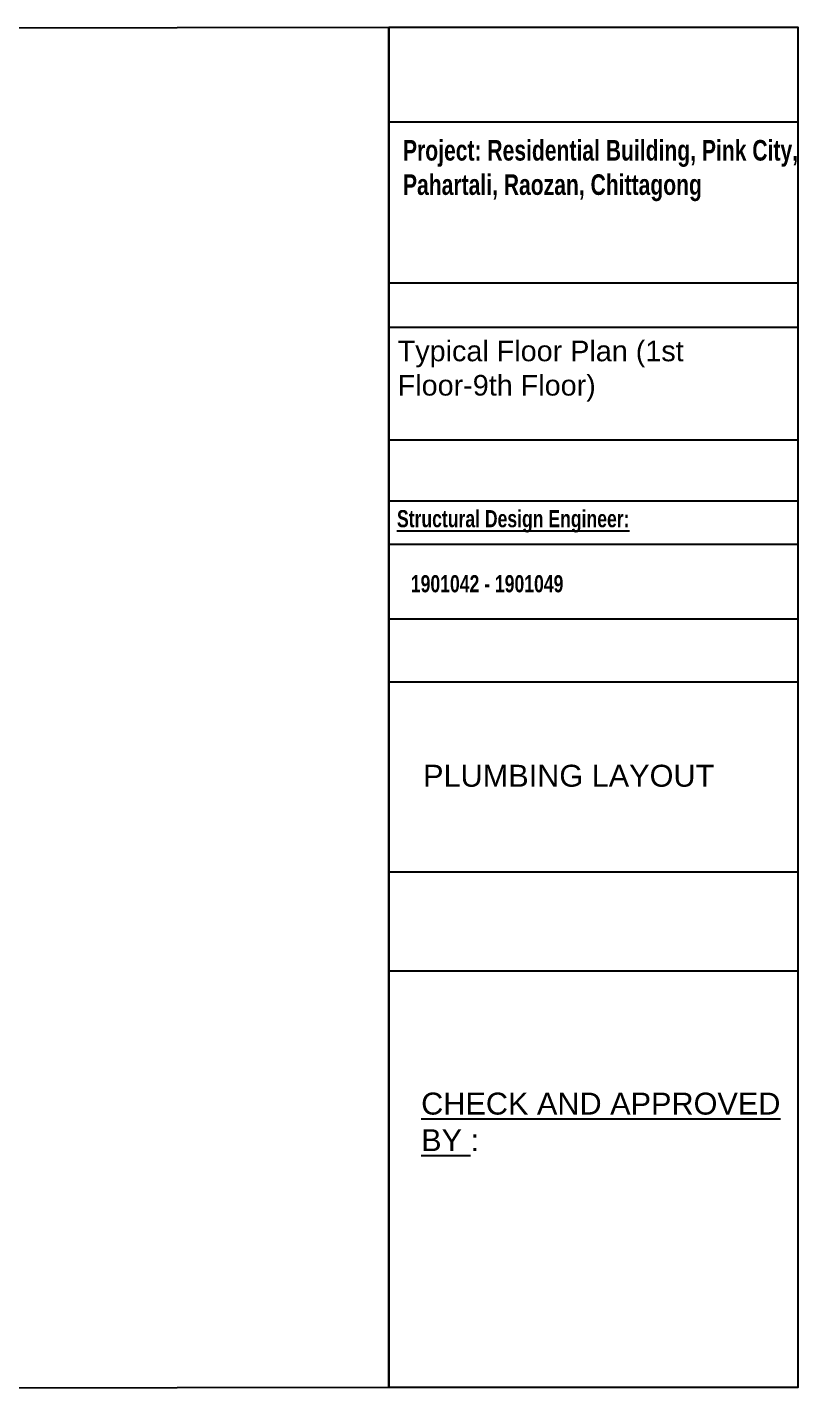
# Model space of a CAD drawing. Header units: inches. Extents: x 2674 to 28325, y -8016 to 21827.
# Drawn here: x 23793 to 25479, y 18537 to 21517 of the extents above; entities that cross this region are included whole.
import ezdxf

# ---------------------------------------------------------------- set-up
doc = ezdxf.new("R2010")
doc.units = ezdxf.units.IN
doc.header["$MEASUREMENT"] = 0
doc.styles.get("Standard").update_dxf_attribs({"font": 'arial.ttf', "height": 12})

msp = doc.modelspace()

# ---------------------------------------------------------------- linework, layer by layer
for p, q in [((24583.96, 21309.48), (25478.83, 21309.48)), ((24583.96, 20957.99), (25478.83, 20957.99)), ((24583.96, 20860.91), (25478.83, 20860.91)), ((24583.96, 20614.56), (25478.83, 20614.56)), ((24583.96, 20481.01), (25478.83, 20481.01)), ((24583.96, 20385.93), (25478.83, 20385.93)), ((24583.96, 20222.75), (25478.83, 20222.75)), ((24583.96, 20085.11), (25478.83, 20085.11)), ((24583.96, 19669.19), (25478.83, 19669.19)), ((24583.96, 19453.01), (25478.83, 19453.01))]:
    msp.add_line(p, q)
for points in [[(24583.96, 18541.86), (21343.48, 18536.64), (21340.57, 21511.48), (24583.96, 21516.66)], [(24583.96, 21516.66), (25478.83, 21516.66), (25478.83, 18541.86), (24583.96, 18541.86)]]:
    msp.add_lwpolyline(points, close=True)

# ---------------------------------------------------------------- texts
at = {"attachment_point": 1}
for s, insert, char_height, width in [('{\\fSwis721 LtCn BT|b1|i0|c0|p34;Project: Residential Building, Pink City, Pahartali, Raozan, Chittagong}', (24615.04, 21270.05), 45.03114, 1000.1158), ('Typical Floor Plan (1st Floor-9th Floor)', (24603.51, 20831.19), 45.0311, 840.6448), ('{\\fSwis721 LtCn BT|b1|i0|c0|p34;\\LStructural Design Engineer:}', (24601.93, 20460.59), 37.5259, 485.5762), ('{\\fSwis721 LtCn BT|b1|i0|c0|p34;1901042 - 1901049}', (24632.32, 20318.32), 37.5259, 485.5762)]:
    msp.add_mtext(s, dxfattribs=dict(at, insert=insert, char_height=char_height, width=width))
at = {"char_height": 48, "attachment_point": 1}
for s, width, heights, insert in [('PLUMBING LAYOUT', 728, [0], (24659.09, 19903.6)), ('{\\LCHECK AND APPROVED \\PBY }:', 926.9107, [191.7], (24654.84, 19186.48))]:
    msp.add_mtext_dynamic_manual_height_columns(s, width=width, gutter_width=240, heights=heights, dxfattribs=dict(at, insert=insert))

doc.saveas('drawing.dxf')
